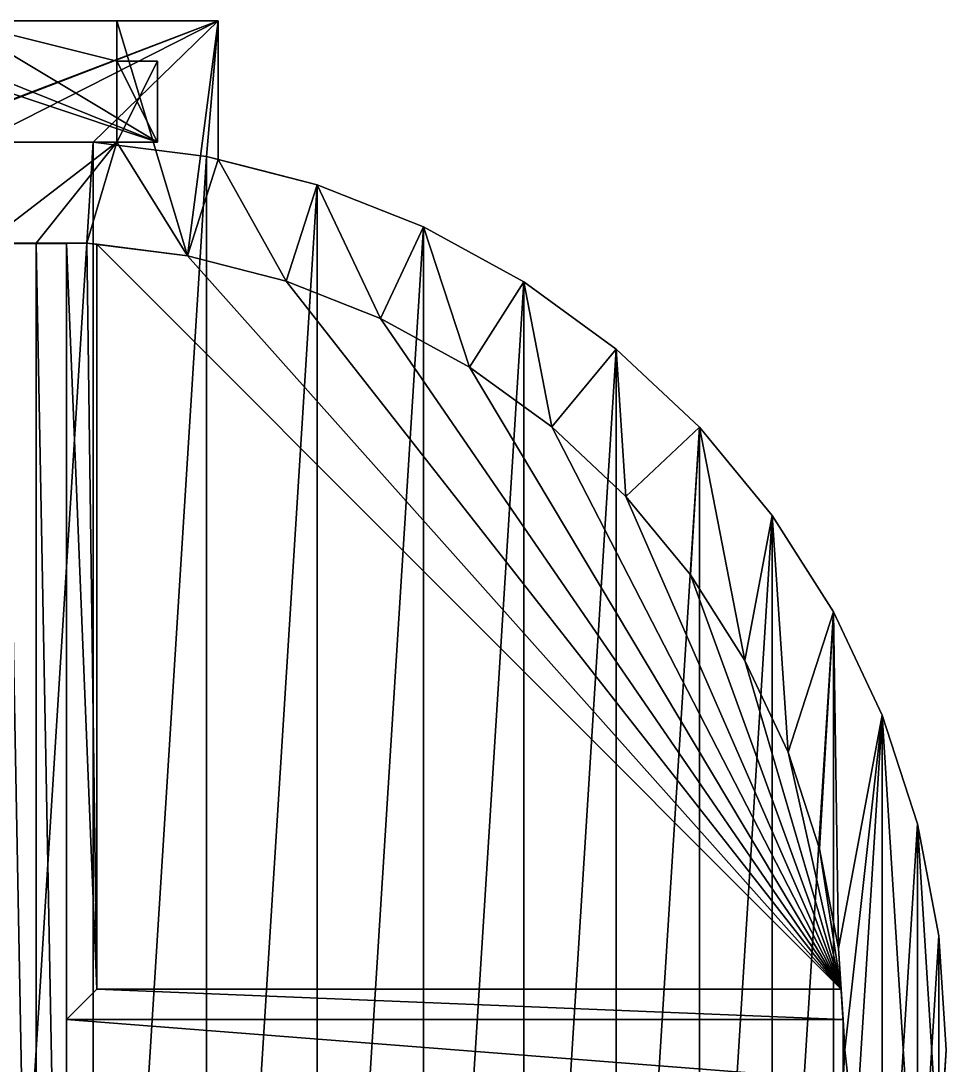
# Model space of a CAD drawing. Header units: millimetres. Extents: x -97 to 177, y -55 to 460.
# Drawn here: x 131.6 to 177.3, y 21.9 to 73.5 of the extents above; entities that cross this region are included whole.
import ezdxf

# ---------------------------------------------------------------- set-up
doc = ezdxf.new("R2010")
doc.units = ezdxf.units.MM
doc.header["$LTSCALE"] = 25.4
doc.layers.get('0').update_dxf_attribs({"true_color": 0xffffff})

msp = doc.modelspace()

# ---------------------------------------------------------------- linework, layer by layer
at = {"color": 0}
for p, q in [((141.33, 73.539, 42.53), (123.332, 73.539, 42.53)), ((141.33, 73.539, 42.53), (123.332, 73.539, 42.53)), ((128.33, 73.539, 44.53), (136.332, 73.539, 44.53)), ((128.33, 73.539, 44.53), (136.332, 73.539, 44.53)), ((141.33, 73.539, 48.53), (136.332, 73.539, 48.53)), ((136.332, 73.539, 48.53), (136.332, 67.539, 48.53)), ((136.332, 73.539, 44.53), (136.332, 73.539, 48.53)), ((141.33, 73.539, 48.53), (136.332, 73.539, 48.53)), ((136.332, 73.539, 44.53), (136.332, 71.539, 44.53)), ((136.332, 73.539, 44.53), (136.332, 71.539, 44.53)), ((136.332, 73.539, 48.53), (136.332, 67.539, 48.53)), ((136.332, 73.539, 44.53), (136.332, 73.539, 48.53)), ((141.33, 66.685, 48.53), (141.33, 73.539, 48.53)), ((141.33, 73.539, 48.53), (141.33, 73.539, 42.53)), ((141.33, 66.685, 42.53), (141.33, 73.539, 42.53)), ((141.33, 73.539, 48.53), (141.33, 73.539, 42.53)), ((141.33, 66.685, 48.53), (141.33, 73.539, 48.53)), ((141.33, 66.685, 42.53), (141.33, 73.539, 42.53)), ((138.33, 71.539, 44.53), (136.332, 71.539, 44.53)), ((136.332, 71.539, 47.03), (136.332, 67.539, 47.03)), ((138.33, 71.539, 47.03), (136.332, 71.539, 47.03)), ((136.332, 71.539, 44.53), (136.332, 71.539, 47.03)), ((138.33, 71.539, 44.53), (136.332, 71.539, 44.53)), ((138.33, 71.539, 47.03), (136.332, 71.539, 47.03)), ((136.332, 71.539, 44.53), (136.332, 71.539, 47.03)), ((136.332, 71.539, 47.03), (136.332, 67.539, 47.03)), ((138.33, 67.539, 44.53), (138.33, 71.539, 44.53)), ((138.33, 71.539, 47.03), (138.33, 67.539, 47.03)), ((138.33, 71.539, 44.53), (138.33, 71.539, 47.03)), ((138.33, 67.539, 44.53), (138.33, 71.539, 44.53)), ((138.33, 71.539, 47.03), (138.33, 67.539, 47.03)), ((138.33, 71.539, 44.53), (138.33, 71.539, 47.03)), ((138.33, 67.539, 44.53), (126.332, 67.539, 44.53)), ((138.33, 67.539, 44.53), (126.332, 67.539, 44.53)), ((136.332, 67.539, 48.53), (128.33, 67.539, 48.53)), ((136.332, 67.539, 48.53), (128.33, 67.539, 48.53)), ((129.506, 67.539), (135.156, 67.539)), ((129.506, 67.539, 42.53), (135.156, 67.539, 42.53)), ((129.506, 67.539), (135.156, 67.539)), ((129.506, 67.539, 42.53), (135.156, 67.539, 42.53)), ((135.156, 67.539), (140.764, 66.829)), ((135.156, 67.539, 42.53), (135.156, 67.539)), ((135.156, 67.539, 42.53), (135.156, 67.539)), ((140.764, 66.829, 42.53), (135.156, 67.539, 42.53)), ((135.156, 67.539), (140.764, 66.829)), ((140.764, 66.829, 42.53), (135.156, 67.539, 42.53)), ((136.332, 67.539, 48.53), (136.332, 67.539, 47.03)), ((136.332, 67.539, 47.03), (138.33, 67.539, 47.03)), ((136.332, 67.539, 47.03), (138.33, 67.539, 47.03)), ((136.332, 67.539, 48.53), (136.332, 67.539, 47.03)), ((138.33, 67.539, 47.03), (138.33, 67.539, 44.53)), ((138.33, 67.539, 47.03), (138.33, 67.539, 44.53)), ((140.764, 66.829), (146.238, 65.425)), ((140.764, 66.829, 42.53), (140.764, 66.829)), ((141.33, 66.685, 42.53), (140.764, 66.829, 42.53)), ((140.764, 66.829), (146.238, 65.425)), ((140.764, 66.829, 42.53), (140.764, 66.829)), ((143.5, 66.129, 24.264), (140.764, 66.829, 42.53)), ((143.5, 66.129, 24.264), (140.764, 66.829, 42.53)), ((141.33, 66.685, 42.53), (140.764, 66.829, 42.53)), ((146.238, 65.425, 48.53), (141.33, 66.685, 48.53)), ((141.33, 66.685, 48.53), (141.33, 66.685, 42.53)), ((146.238, 65.425, 48.53), (141.33, 66.685, 48.53)), ((141.33, 66.685, 42.53), (143.5, 66.129, 24.264)), ((141.33, 66.685, 48.53), (141.33, 66.685, 42.53)), ((141.33, 66.685, 42.53), (143.5, 66.129, 24.264)), ((151.492, 63.345, 48.53), (146.238, 65.425, 48.53)), ((146.238, 65.425), (151.492, 63.345)), ((146.238, 65.425), (151.492, 63.345)), ((146.238, 65.425), (146.238, 65.425, 48.53)), ((151.492, 63.345, 48.53), (146.238, 65.425, 48.53)), ((146.238, 65.425), (146.238, 65.425, 48.53)), ((156.442, 60.623, 48.53), (151.492, 63.345, 48.53)), ((151.492, 63.345), (156.442, 60.623)), ((151.492, 63.345, 48.53), (151.492, 63.345)), ((151.492, 63.345), (156.442, 60.623)), ((151.492, 63.345, 48.53), (151.492, 63.345)), ((156.442, 60.623, 48.53), (151.492, 63.345, 48.53)), ((129.82, 62.549, 48.53), (132.331, 62.549, 48.53)), ((129.82, 62.549, 48.53), (132.331, 62.549, 48.53)), ((132.331, 62.533, 13.53), (130.83, 62.533, 13.53)), ((132.331, 62.533, 13.53), (130.83, 62.533, 13.53)), ((132.331, 62.549, 48.53), (134.842, 62.549, 48.53)), ((132.331, 62.549, 48.53), (132.331, 62.533, 13.53)), ((132.331, 62.549, 48.53), (134.842, 62.549, 48.53)), ((132.331, 62.549, 48.53), (132.331, 62.533, 13.53)), ((133.832, 62.533, 13.53), (132.331, 62.533, 13.53)), ((133.832, 62.533, 13.53), (132.331, 62.533, 13.53)), ((133.832, 62.533, 15.03), (134.842, 62.549, 15.03)), ((133.832, 62.533, 15.03), (134.842, 62.549, 15.03)), ((133.832, 62.533, 15.03), (133.832, 24.127, 15.03)), ((133.832, 24.127, 13.53), (133.832, 62.533, 13.53)), ((133.832, 62.533, 15.03), (133.832, 24.127, 15.03)), ((133.832, 62.533, 15.03), (133.832, 62.533, 13.53)), ((133.832, 24.127, 13.53), (133.832, 62.533, 13.53)), ((133.832, 62.533, 15.03), (133.832, 62.533, 13.53)), ((134.842, 62.549, 48.53), (139.826, 61.919, 48.53)), ((134.842, 62.549, 15.03), (135.332, 62.487, 15.03)), ((134.842, 62.549, 48.53), (139.826, 61.919, 48.53)), ((134.842, 62.549, 48.53), (134.842, 62.549, 15.03)), ((134.842, 62.549, 15.03), (135.332, 62.487, 15.03)), ((134.842, 62.549, 48.53), (134.842, 62.549, 15.03)), ((135.332, 25.627, 15.03), (135.332, 62.487, 15.03)), ((135.332, 62.487, 15.03), (135.332, 62.487, 13.53)), ((135.332, 62.487, 13.53), (139.826, 61.919, 13.53)), ((135.332, 62.487, 13.53), (135.332, 25.627, 13.53)), ((135.332, 62.487, 15.03), (135.332, 62.487, 13.53)), ((135.332, 25.627, 15.03), (135.332, 62.487, 15.03)), ((135.332, 62.487, 13.53), (139.826, 61.919, 13.53)), ((135.332, 62.487, 13.53), (135.332, 25.627, 13.53)), ((139.826, 61.919, 48.53), (144.692, 60.669, 48.53)), ((139.826, 61.919, 13.53), (139.826, 61.919, 48.53)), ((144.692, 60.669, 13.53), (139.826, 61.919, 13.53)), ((139.826, 61.919, 48.53), (144.692, 60.669, 48.53)), ((139.826, 61.919, 13.53), (139.826, 61.919, 48.53)), ((144.692, 60.669, 13.53), (139.826, 61.919, 13.53)), ((144.692, 60.669, 48.53), (149.362, 58.821, 48.53)), ((144.692, 60.669, 13.53), (144.692, 60.669, 48.53)), ((144.692, 60.669, 13.53), (144.692, 60.669, 48.53)), ((149.362, 58.821, 13.53), (144.692, 60.669, 13.53)), ((144.692, 60.669, 48.53), (149.362, 58.821, 48.53)), ((149.362, 58.821, 13.53), (144.692, 60.669, 13.53)), ((161.016, 57.301, 48.53), (156.442, 60.623, 48.53)), ((156.442, 60.623), (161.016, 57.301)), ((156.442, 60.623), (156.442, 60.623, 48.53)), ((161.016, 57.301, 48.53), (156.442, 60.623, 48.53)), ((156.442, 60.623), (161.016, 57.301)), ((156.442, 60.623), (156.442, 60.623, 48.53)), ((149.362, 58.821, 48.53), (153.764, 56.401, 48.53)), ((149.362, 58.821, 13.53), (149.362, 58.821, 48.53)), ((149.362, 58.821, 13.53), (149.362, 58.821, 48.53)), ((153.764, 56.401, 13.53), (149.362, 58.821, 13.53)), ((149.362, 58.821, 48.53), (153.764, 56.401, 48.53)), ((153.764, 56.401, 13.53), (149.362, 58.821, 13.53)), ((165.136, 53.431, 48.53), (161.016, 57.301, 48.53)), ((161.016, 57.301), (165.136, 53.431)), ((161.016, 57.301, 48.53), (161.016, 57.301)), ((161.016, 57.301), (165.136, 53.431)), ((161.016, 57.301, 48.53), (161.016, 57.301)), ((165.136, 53.431, 48.53), (161.016, 57.301, 48.53)), ((153.764, 56.401, 48.53), (157.828, 53.449, 48.53)), ((153.764, 56.401, 48.53), (153.764, 56.401, 13.53)), ((157.828, 53.449, 13.53), (153.764, 56.401, 13.53)), ((153.764, 56.401, 48.53), (157.828, 53.449, 48.53)), ((153.764, 56.401, 48.53), (153.764, 56.401, 13.53)), ((157.828, 53.449, 13.53), (153.764, 56.401, 13.53)), ((157.828, 53.449, 48.53), (161.49, 50.009, 48.53)), ((157.828, 53.449, 48.53), (157.828, 53.449, 13.53)), ((161.49, 50.009, 13.53), (157.828, 53.449, 13.53)), ((157.828, 53.449, 48.53), (161.49, 50.009, 48.53)), ((157.828, 53.449, 48.53), (157.828, 53.449, 13.53)), ((161.49, 50.009, 13.53), (157.828, 53.449, 13.53)), ((168.736, 49.077, 48.53), (165.136, 53.431, 48.53)), ((165.136, 53.431), (168.736, 49.077)), ((165.136, 53.431), (165.136, 53.431, 48.53)), ((168.736, 49.077, 48.53), (165.136, 53.431, 48.53)), ((165.136, 53.431), (168.736, 49.077)), ((165.136, 53.431), (165.136, 53.431, 48.53)), ((161.49, 50.009, 48.53), (164.692, 46.139, 48.53)), ((161.49, 50.009, 13.53), (161.49, 50.009, 48.53)), ((164.692, 46.139, 13.53), (161.49, 50.009, 13.53)), ((161.49, 50.009, 48.53), (164.692, 46.139, 48.53)), ((161.49, 50.009, 13.53), (161.49, 50.009, 48.53)), ((164.692, 46.139, 13.53), (161.49, 50.009, 13.53)), ((171.766, 44.305, 48.53), (168.736, 49.077, 48.53)), ((168.736, 49.077), (171.766, 44.305)), ((168.736, 49.077, 48.53), (168.736, 49.077)), ((168.736, 49.077), (171.766, 44.305)), ((168.736, 49.077, 48.53), (168.736, 49.077)), ((171.766, 44.305, 48.53), (168.736, 49.077, 48.53)), ((164.692, 46.139, 48.53), (167.384, 41.897, 48.53)), ((164.692, 46.139, 13.53), (164.692, 46.139, 48.53)), ((167.384, 41.897, 13.53), (164.692, 46.139, 13.53)), ((164.692, 46.139, 48.53), (167.384, 41.897, 48.53)), ((164.692, 46.139, 13.53), (164.692, 46.139, 48.53)), ((167.384, 41.897, 13.53), (164.692, 46.139, 13.53)), ((174.17, 39.193, 48.53), (171.766, 44.305, 48.53)), ((171.766, 44.305), (174.17, 39.193)), ((171.766, 44.305), (171.766, 44.305, 48.53)), ((174.17, 39.193, 48.53), (171.766, 44.305, 48.53)), ((171.766, 44.305), (174.17, 39.193)), ((171.766, 44.305), (171.766, 44.305, 48.53)), ((167.384, 41.897, 48.53), (169.522, 37.353, 48.53)), ((167.384, 41.897, 13.53), (169.522, 37.353, 13.53)), ((167.384, 41.897, 48.53), (169.522, 37.353, 48.53)), ((167.384, 41.897, 48.53), (167.384, 41.897, 13.53)), ((167.384, 41.897, 48.53), (167.384, 41.897, 13.53)), ((167.384, 41.897, 13.53), (169.522, 37.353, 13.53)), ((175.916, 33.819, 48.53), (174.17, 39.193, 48.53)), ((174.17, 39.193), (175.916, 33.819)), ((174.17, 39.193, 48.53), (174.17, 39.193)), ((174.17, 39.193), (175.916, 33.819)), ((174.17, 39.193, 48.53), (174.17, 39.193)), ((175.916, 33.819, 48.53), (174.17, 39.193, 48.53)), ((169.522, 37.353, 48.53), (171.074, 32.575, 48.53)), ((169.522, 37.353, 13.53), (169.522, 37.353, 48.53)), ((171.074, 32.575, 13.53), (169.522, 37.353, 13.53)), ((169.522, 37.353, 48.53), (171.074, 32.575, 48.53)), ((169.522, 37.353, 13.53), (169.522, 37.353, 48.53)), ((171.074, 32.575, 13.53), (169.522, 37.353, 13.53)), ((176.976, 28.267, 48.53), (175.916, 33.819, 48.53)), ((175.916, 33.819), (176.976, 28.267)), ((175.916, 33.819), (175.916, 33.819, 48.53)), ((176.976, 28.267, 48.53), (175.916, 33.819, 48.53)), ((175.916, 33.819), (176.976, 28.267)), ((175.916, 33.819), (175.916, 33.819, 48.53)), ((171.074, 32.575, 48.53), (172.014, 27.641, 48.53)), ((171.074, 32.575, 13.53), (172.014, 27.641, 13.53)), ((171.074, 32.575, 48.53), (172.014, 27.641, 48.53)), ((171.074, 32.575, 48.53), (171.074, 32.575, 13.53)), ((171.074, 32.575, 48.53), (171.074, 32.575, 13.53)), ((171.074, 32.575, 13.53), (172.014, 27.641, 13.53)), ((177.33, 22.627, 48.53), (176.976, 28.267, 48.53)), ((176.976, 28.267), (177.33, 22.627)), ((176.976, 28.267), (176.976, 28.267, 48.53)), ((176.976, 28.267), (176.976, 28.267, 48.53)), ((177.33, 22.627, 48.53), (176.976, 28.267, 48.53)), ((176.976, 28.267), (177.33, 22.627)), ((172.014, 27.641, 48.53), (172.33, 22.627, 48.53)), ((172.014, 27.641, 48.53), (172.014, 27.641, 13.53)), ((172.014, 27.641, 13.53), (172.142, 25.627, 13.53)), ((172.014, 27.641, 48.53), (172.33, 22.627, 48.53)), ((172.014, 27.641, 48.53), (172.014, 27.641, 13.53)), ((172.014, 27.641, 13.53), (172.142, 25.627, 13.53)), ((172.142, 25.627, 15.03), (135.332, 25.627, 15.03)), ((135.332, 25.627, 15.03), (135.332, 25.627, 13.53)), ((172.142, 25.627, 15.03), (135.332, 25.627, 15.03)), ((135.332, 25.627, 13.53), (172.142, 25.627, 13.53)), ((135.332, 25.627, 15.03), (135.332, 25.627, 13.53)), ((135.332, 25.627, 13.53), (172.142, 25.627, 13.53)), ((172.142, 25.627, 15.03), (172.238, 24.127, 15.03)), ((172.142, 25.627, 13.53), (172.142, 25.627, 15.03)), ((172.142, 25.627, 13.53), (172.142, 25.627, 15.03)), ((172.142, 25.627, 15.03), (172.238, 24.127, 15.03)), ((133.832, 24.127, 15.03), (172.238, 24.127, 15.03)), ((133.832, 24.127, 13.53), (133.832, 24.127, 15.03)), ((133.832, 24.127, 15.03), (172.238, 24.127, 15.03)), ((133.832, 24.127, 13.53), (133.832, 24.127, 15.03)), ((172.238, 24.127, 13.53), (133.832, 24.127, 13.53)), ((172.238, 24.127, 13.53), (133.832, 24.127, 13.53)), ((172.238, 24.127, 15.03), (172.238, 24.127, 13.53)), ((172.238, 24.127, 13.53), (172.33, 22.627, 13.53)), ((172.238, 24.127, 15.03), (172.238, 24.127, 13.53)), ((172.238, 24.127, 13.53), (172.33, 22.627, 13.53)), ((172.33, 22.627, 48.53), (172.014, 17.615, 48.53)), ((172.33, 22.627, 48.53), (172.014, 17.615, 48.53)), ((172.33, 22.627, 13.53), (172.238, 21.127, 13.53)), ((172.33, 22.627, 13.53), (172.238, 21.127, 13.53)), ((172.33, 22.627, 13.53), (172.33, 22.627, 48.53)), ((172.33, 22.627, 13.53), (172.33, 22.627, 48.53)), ((176.976, 16.989, 48.53), (177.33, 22.627, 48.53)), ((177.33, 22.627), (176.976, 16.989)), ((176.976, 16.989, 48.53), (177.33, 22.627, 48.53)), ((177.33, 22.627), (176.976, 16.989)), ((177.33, 22.627), (177.33, 22.627, 48.53)), ((177.33, 22.627), (177.33, 22.627, 48.53))]:
    msp.add_line(p, q, dxfattribs=at)

# ---------------------------------------------------------------- meshes
mesh = msp.add_polyface(dxfattribs=at)
corners = [(151.238, -40.535, 48.53), (144.284, -27.535, 48.53), (144.284, -40.535, 48.53), (144.692, -15.415, 48.53), (149.362, -13.567, 48.53), (151.238, -18.189, 48.53), (153.764, -11.145, 48.53), (151.492, -18.091, 48.53), (156.442, -15.367, 48.53), (157.828, -8.193, 48.53), (161.016, -12.045, 48.53), (161.49, -4.755, 48.53), (165.136, -8.177, 48.53), (164.692, -0.883, 48.53), (167.384, 3.357, 48.53), (168.736, -3.823, 48.53), (169.522, 7.903, 48.53), (171.766, 0.949, 48.53), (171.074, 12.681, 48.53), (172.014, 17.615, 48.53), (174.17, 6.063, 48.53), (172.33, 22.627, 48.53), (144.692, 60.669, 48.53), (141.33, 66.685, 48.53), (139.826, 61.919, 48.53), (146.238, 65.425, 48.53), (149.362, 58.821, 48.53), (151.492, 63.345, 48.53), (153.764, 56.401, 48.53), (156.442, 60.623, 48.53), (157.828, 53.449, 48.53), (161.016, 57.301, 48.53), (161.49, 50.009, 48.53), (165.136, 53.431, 48.53), (164.692, 46.139, 48.53), (167.384, 41.897, 48.53), (168.736, 49.077, 48.53), (169.522, 37.353, 48.53), (171.766, 44.305, 48.53), (171.074, 32.575, 48.53), (172.014, 27.641, 48.53), (174.17, 39.193, 48.53), (175.916, 11.437, 48.53), (175.916, 33.819, 48.53), (176.976, 16.989, 48.53), (176.976, 28.267, 48.53), (177.33, 22.627, 48.53), (120.378, -40.535, 48.53), (113.424, -18.189, 48.53), (113.424, -40.535, 48.53), (115.3, -13.567, 48.53), (119.97, -15.415, 48.53), (120.378, -27.535, 48.53), (124.836, -16.663, 48.53), (129.82, -17.293, 48.53), (132.331, -17.293, 48.53), (134.842, -17.293, 48.53), (139.826, -16.663, 48.53), (129.82, 62.549, 48.53), (128.33, 67.539, 48.53), (124.836, 61.919, 48.53), (136.332, 67.539, 48.53), (132.331, 62.549, 48.53), (134.842, 62.549, 48.53), (136.332, 73.539, 48.53), (141.33, 73.539, 48.53), (92.332, 22.627, 48.53), (92.896, 44.305, 48.53), (90.492, 39.193, 48.53), (92.424, 24.127, 48.53), (92.646, 27.641, 48.53), (93.588, 32.575, 48.53), (95.926, 49.077, 48.53), (95.14, 37.353, 48.53), (97.28, 41.897, 48.53), (99.526, 53.431, 48.53), (99.972, 46.139, 48.53), (103.648, 57.301, 48.53), (103.172, 50.009, 48.53), (106.834, 53.449, 48.53), (108.218, 60.623, 48.53), (110.898, 56.401, 48.53), (113.17, 63.345, 48.53), (115.3, 58.821, 48.53), (118.424, 65.425, 48.53), (119.97, 60.669, 48.53), (123.332, 66.685, 48.53), (123.332, 73.539, 48.53), (128.33, 73.539, 48.53), (87.686, 16.989, 48.53), (87.686, 28.267, 48.53), (87.332, 22.627, 48.53), (88.744, 11.437, 48.53), (88.744, 33.819, 48.53), (90.492, 6.063, 48.53), (92.896, 0.949, 48.53), (92.424, 21.127, 48.53), (92.646, 17.615, 48.53), (93.588, 12.681, 48.53), (95.926, -3.823, 48.53), (95.14, 7.903, 48.53), (97.28, 3.357, 48.53), (99.526, -8.177, 48.53), (99.972, -0.883, 48.53), (103.648, -12.045, 48.53), (103.172, -4.755, 48.53), (106.834, -8.193, 48.53), (108.218, -15.367, 48.53), (110.898, -11.145, 48.53), (113.17, -18.091, 48.53)]
mesh.append_faces([[corners[k] for k in face] for face in [(0, 1, 2), (45, 44, 46), (47, 48, 49), (89, 90, 91)]], dxfattribs={"vtx0": -1, "color": 0})
mesh.append_faces([[corners[k] for k in face] for face in [(3, 0, 4), (4, 5, 6), (6, 8, 9), (9, 10, 11), (11, 12, 13), (13, 12, 14), (14, 15, 16), (16, 17, 18), (18, 17, 19), (19, 20, 21), (22, 23, 24), (23, 22, 25), (25, 26, 27), (27, 28, 29), (29, 30, 31), (31, 32, 33), (33, 35, 36), (36, 37, 38), (38, 40, 41), (41, 42, 43), (43, 44, 45), (50, 47, 51), (51, 52, 53), (53, 1, 54), (54, 1, 55), (55, 1, 56), (56, 1, 57), (57, 1, 3), (58, 59, 60), (59, 58, 61), (61, 24, 64), (64, 24, 65), (65, 24, 23), (67, 71, 72), (72, 74, 75), (75, 76, 77), (77, 79, 80), (80, 81, 82), (82, 83, 84), (84, 85, 86), (86, 60, 87), (87, 60, 88), (88, 60, 59), (90, 92, 93), (93, 94, 68), (66, 95, 96), (96, 95, 97), (97, 95, 98), (98, 99, 100), (100, 99, 101), (101, 102, 103), (103, 104, 105), (105, 104, 106), (106, 107, 108), (108, 109, 50)]], dxfattribs={"vtx0": -1, "vtx1": -1, "color": 0})
mesh.append_faces([[corners[k] for k in face] for face in [(1, 0, 3), (41, 21, 20), (48, 47, 50), (68, 95, 66)]], dxfattribs={"vtx0": -1, "vtx1": -1, "vtx2": -1, "color": 0})
mesh.append_faces([[corners[k] for k in face] for face in [(4, 0, 5), (6, 5, 7), (6, 7, 8), (9, 8, 10), (11, 10, 12), (14, 12, 15), (16, 15, 17), (19, 17, 20), (25, 22, 26), (27, 26, 28), (29, 28, 30), (31, 30, 32), (33, 32, 34), (33, 34, 35), (36, 35, 37), (38, 37, 39), (38, 39, 40), (41, 40, 21), (41, 20, 42), (43, 42, 44), (51, 47, 52), (53, 52, 1), (61, 58, 62), (61, 62, 63), (61, 63, 24), (66, 67, 68), (67, 66, 69), (67, 69, 70), (67, 70, 71), (72, 71, 73), (72, 73, 74), (75, 74, 76), (77, 76, 78), (77, 78, 79), (80, 79, 81), (82, 81, 83), (84, 83, 85), (86, 85, 60), (90, 89, 92), (93, 92, 94), (68, 94, 95), (98, 95, 99), (101, 99, 102), (103, 102, 104), (106, 104, 107), (108, 107, 109), (50, 109, 48)]], dxfattribs={"vtx0": -1, "vtx2": -1, "color": 0})
mesh = msp.add_polyface(dxfattribs=at)
corners = [(123.332, 73.539, 42.53), (128.33, 73.539, 44.53), (141.33, 73.539, 42.53), (123.332, 73.539, 48.53), (128.33, 73.539, 48.53), (136.332, 73.539, 44.53), (141.33, 73.539, 48.53), (136.332, 73.539, 48.53)]
mesh.append_faces([[corners[k] for k in face] for face in [(1, 3, 4), (6, 5, 7)]], dxfattribs={"vtx0": -1, "color": 0})
mesh.append_faces([[corners[k] for k in face] for face in [(0, 1, 2), (2, 5, 6), (5, 2, 1)]], dxfattribs={"vtx0": -1, "vtx1": -1, "color": 0})
mesh.append_faces([[corners[k] for k in face] for face in [(1, 0, 3)]], dxfattribs={"vtx0": -1, "vtx2": -1, "color": 0})
mesh = msp.add_polyface(dxfattribs=at)
corners = [(141.33, 73.539, 42.53), (123.332, 66.685, 42.53), (123.332, 73.539, 42.53), (123.898, 66.829, 42.53), (129.506, 67.539, 42.53), (135.156, 67.539, 42.53), (140.764, 66.829, 42.53), (141.33, 66.685, 42.53)]
mesh.append_faces([[corners[k] for k in face] for face in [(0, 1, 2), (6, 0, 7)]], dxfattribs={"vtx0": -1, "color": 0})
mesh.append_faces([[corners[k] for k in face] for face in [(1, 0, 3), (3, 0, 4), (4, 0, 5), (5, 0, 6)]], dxfattribs={"vtx0": -1, "vtx1": -1, "color": 0})
mesh = msp.add_polyface(dxfattribs=at)
corners = [(138.33, 67.539, 44.53), (126.332, 71.539, 44.53), (126.332, 67.539, 44.53), (128.33, 71.539, 44.53), (128.33, 73.539, 44.53), (136.332, 71.539, 44.53), (138.33, 71.539, 44.53), (136.332, 73.539, 44.53)]
mesh.append_faces([[corners[k] for k in face] for face in [(0, 1, 2), (5, 0, 6)]], dxfattribs={"vtx0": -1, "color": 0})
mesh.append_faces([[corners[k] for k in face] for face in [(1, 0, 3), (3, 0, 4)]], dxfattribs={"vtx0": -1, "vtx1": -1, "color": 0})
mesh.append_faces([[corners[k] for k in face] for face in [(4, 0, 5)]], dxfattribs={"vtx0": -1, "vtx1": -1, "vtx2": -1, "color": 0})
mesh.append_faces([[corners[k] for k in face] for face in [(7, 4, 5)]], dxfattribs={"vtx1": -1, "color": 0})
mesh = msp.add_polyface(dxfattribs=at)
corners = [(136.332, 73.539, 48.53), (136.332, 67.539, 47.03), (136.332, 67.539, 48.53), (136.332, 71.539, 47.03), (136.332, 71.539, 44.53), (136.332, 73.539, 44.53)]
mesh.append_faces([[corners[k] for k in face] for face in [(0, 1, 2), (4, 0, 5)]], dxfattribs={"vtx0": -1, "color": 0})
mesh.append_faces([[corners[k] for k in face] for face in [(1, 0, 3), (3, 0, 4)]], dxfattribs={"vtx0": -1, "vtx1": -1, "color": 0})
mesh = msp.add_polyface(dxfattribs=at)
corners = [(141.33, 73.539, 42.53), (141.33, 66.685, 48.53), (141.33, 66.685, 42.53), (141.33, 73.539, 48.53)]
mesh.append_faces([[corners[k] for k in face] for face in [(0, 1, 2), (1, 0, 3)]], dxfattribs={"vtx0": -1, "color": 0})
mesh = msp.add_polyface(dxfattribs=at)
corners = [(138.33, 71.539, 47.03), (136.332, 67.539, 47.03), (136.332, 71.539, 47.03), (138.33, 67.539, 47.03)]
mesh.append_faces([[corners[k] for k in face] for face in [(0, 1, 2), (1, 0, 3)]], dxfattribs={"vtx0": -1, "color": 0})
mesh = msp.add_polyface(dxfattribs=at)
corners = [(138.33, 71.539, 47.03), (136.332, 71.539, 44.53), (138.33, 71.539, 44.53), (136.332, 71.539, 47.03)]
mesh.append_faces([[corners[k] for k in face] for face in [(0, 1, 2), (1, 0, 3)]], dxfattribs={"vtx0": -1, "color": 0})
mesh = msp.add_polyface(dxfattribs=at)
corners = [(138.33, 71.539, 47.03), (138.33, 67.539, 44.53), (138.33, 67.539, 47.03), (138.33, 71.539, 44.53)]
mesh.append_faces([[corners[k] for k in face] for face in [(0, 1, 2), (1, 0, 3)]], dxfattribs={"vtx0": -1, "color": 0})
mesh = msp.add_polyface(dxfattribs=at)
corners = [(87.686, 28.267), (87.686, 16.989), (87.332, 22.627), (88.744, 33.819), (88.744, 11.437), (90.492, 39.193), (90.492, 6.063), (92.896, 44.305), (92.896, 0.949), (95.926, 49.077), (95.926, -3.823), (99.526, 53.431), (99.526, -8.177), (103.648, 57.301), (103.648, -12.045), (108.218, 60.623), (108.218, -15.367), (113.17, 63.345), (113.17, -18.091), (118.424, 65.425), (118.424, -20.171), (123.898, 66.829), (123.898, -21.575), (129.506, 67.539), (129.506, -22.283), (135.156, 67.539), (135.156, -22.283), (140.764, 66.829), (140.764, -21.575), (146.238, 65.425), (146.238, -20.171), (151.492, 63.345), (151.492, -18.091), (156.442, 60.623), (156.442, -15.367), (161.016, 57.301), (161.016, -12.045), (165.136, 53.431), (165.136, -8.177), (168.736, 49.077), (168.736, -3.823), (171.766, 44.305), (171.766, 0.949), (174.17, 39.193), (174.17, 6.063), (175.916, 33.819), (175.916, 11.437), (176.976, 28.267), (176.976, 16.989), (177.33, 22.627)]
mesh.append_faces([[corners[k] for k in face] for face in [(0, 1, 2), (48, 47, 49)]], dxfattribs={"vtx0": -1, "color": 0})
mesh.append_faces([[corners[k] for k in face] for face in [(1, 3, 4), (4, 5, 6), (6, 7, 8), (8, 9, 10), (10, 11, 12), (12, 13, 14), (14, 15, 16), (16, 17, 18), (18, 19, 20), (20, 21, 22), (22, 23, 24), (24, 25, 26), (26, 27, 28), (28, 29, 30), (30, 31, 32), (32, 33, 34), (34, 35, 36), (36, 37, 38), (38, 39, 40), (40, 41, 42), (42, 43, 44), (44, 45, 46), (46, 47, 48)]], dxfattribs={"vtx0": -1, "vtx1": -1, "color": 0})
mesh.append_faces([[corners[k] for k in face] for face in [(1, 0, 3), (4, 3, 5), (6, 5, 7), (8, 7, 9), (10, 9, 11), (12, 11, 13), (14, 13, 15), (16, 15, 17), (18, 17, 19), (20, 19, 21), (22, 21, 23), (24, 23, 25), (26, 25, 27), (28, 27, 29), (30, 29, 31), (32, 31, 33), (34, 33, 35), (36, 35, 37), (38, 37, 39), (40, 39, 41), (42, 41, 43), (44, 43, 45), (46, 45, 47)]], dxfattribs={"vtx0": -1, "vtx2": -1, "color": 0})
mesh = msp.add_polyface(dxfattribs=at)
corners = [(128.33, 67.539, 48.53), (136.332, 67.539, 47.03), (128.33, 67.539, 47.03), (136.332, 67.539, 48.53), (126.332, 67.539, 47.03), (138.33, 67.539, 44.53), (126.332, 67.539, 44.53), (138.33, 67.539, 47.03)]
mesh.append_faces([[corners[k] for k in face] for face in [(1, 0, 3), (4, 5, 6)]], dxfattribs={"vtx0": -1, "color": 0})
mesh.append_faces([[corners[k] for k in face] for face in [(0, 1, 2), (5, 4, 7), (7, 2, 1)]], dxfattribs={"vtx0": -1, "vtx1": -1, "color": 0})
mesh.append_faces([[corners[k] for k in face] for face in [(7, 4, 2)]], dxfattribs={"vtx0": -1, "vtx2": -1, "color": 0})
mesh = msp.add_polyface(dxfattribs=at)
corners = [(129.506, 67.539, 42.53), (135.156, 67.539), (129.506, 67.539), (135.156, 67.539, 42.53)]
mesh.append_faces([[corners[k] for k in face] for face in [(0, 1, 2), (1, 0, 3)]], dxfattribs={"vtx0": -1, "color": 0})
mesh = msp.add_polyface(dxfattribs=at)
corners = [(135.156, 67.539, 42.53), (140.764, 66.829), (135.156, 67.539), (140.764, 66.829, 42.53)]
mesh.append_faces([[corners[k] for k in face] for face in [(0, 1, 2), (1, 0, 3)]], dxfattribs={"vtx0": -1, "color": 0})
mesh = msp.add_polyface(dxfattribs=at)
corners = [(140.764, 66.829, 42.53), (146.238, 65.425), (140.764, 66.829), (143.5, 66.129, 24.264), (146.238, 65.425, 48.53), (141.33, 66.685, 42.53), (141.33, 66.685, 48.53)]
mesh.append_faces([[corners[k] for k in face] for face in [(0, 1, 2), (4, 5, 6)]], dxfattribs={"vtx0": -1, "color": 0})
mesh.append_faces([[corners[k] for k in face] for face in [(1, 0, 3), (3, 4, 1), (4, 3, 5)]], dxfattribs={"vtx0": -1, "vtx2": -1, "color": 0})
mesh = msp.add_polyface(dxfattribs=at)
corners = [(141.33, 66.685, 42.53), (143.5, 66.129, 24.264), (140.764, 66.829, 42.53)]
mesh.append_faces([[corners[k] for k in face] for face in [(0, 1, 2)]], dxfattribs={"color": 0})
mesh = msp.add_polyface(dxfattribs=at)
corners = [(146.238, 65.425, 48.53), (151.492, 63.345), (146.238, 65.425), (151.492, 63.345, 48.53)]
mesh.append_faces([[corners[k] for k in face] for face in [(0, 1, 2), (1, 0, 3)]], dxfattribs={"vtx0": -1, "color": 0})
mesh = msp.add_polyface(dxfattribs=at)
corners = [(151.492, 63.345, 48.53), (156.442, 60.623), (151.492, 63.345), (156.442, 60.623, 48.53)]
mesh.append_faces([[corners[k] for k in face] for face in [(0, 1, 2), (1, 0, 3)]], dxfattribs={"vtx0": -1, "color": 0})
mesh = msp.add_polyface(dxfattribs=at)
corners = [(172.238, 21.127, 13.53), (133.832, 24.127, 13.53), (133.832, 21.127, 13.53), (172.238, 24.127, 13.53), (172.33, 22.627, 13.53), (132.331, -17.279, 13.53), (130.83, 21.127, 13.53), (130.83, -17.279, 13.53), (130.83, 24.127, 13.53), (130.83, 62.533, 13.53), (132.331, 62.533, 13.53), (133.832, -17.279, 13.53), (133.832, 62.533, 13.53), (92.424, 21.127, 13.53), (92.424, 24.127, 13.53), (92.332, 22.627, 13.53)]
mesh.append_faces([[corners[k] for k in face] for face in [(3, 0, 4), (5, 6, 7), (13, 14, 15)]], dxfattribs={"vtx0": -1, "color": 0})
mesh.append_faces([[corners[k] for k in face] for face in [(0, 1, 2), (1, 0, 3), (8, 5, 9), (9, 5, 10), (10, 11, 12), (12, 2, 1), (14, 6, 8)]], dxfattribs={"vtx0": -1, "vtx1": -1, "color": 0})
mesh.append_faces([[corners[k] for k in face] for face in [(6, 5, 8)]], dxfattribs={"vtx0": -1, "vtx1": -1, "vtx2": -1, "color": 0})
mesh.append_faces([[corners[k] for k in face] for face in [(10, 5, 11), (12, 11, 2), (14, 13, 6)]], dxfattribs={"vtx0": -1, "vtx2": -1, "color": 0})
mesh = msp.add_polyface(dxfattribs=at)
corners = [(132.331, 62.549, 48.53), (130.83, 62.533, 13.53), (132.331, 62.533, 13.53), (130.83, 62.533, 15.03), (129.82, 62.549, 15.03), (129.82, 62.549, 48.53)]
mesh.append_faces([[corners[k] for k in face] for face in [(0, 1, 2), (4, 0, 5)]], dxfattribs={"vtx0": -1, "color": 0})
mesh.append_faces([[corners[k] for k in face] for face in [(1, 0, 3), (3, 0, 4)]], dxfattribs={"vtx0": -1, "vtx1": -1, "color": 0})
mesh = msp.add_polyface(dxfattribs=at)
corners = [(134.842, 62.549, 48.53), (133.832, 62.533, 15.03), (134.842, 62.549, 15.03), (132.331, 62.533, 13.53), (133.832, 62.533, 13.53), (132.331, 62.549, 48.53)]
mesh.append_faces([[corners[k] for k in face] for face in [(0, 1, 2), (1, 3, 4)]], dxfattribs={"vtx0": -1, "color": 0})
mesh.append_faces([[corners[k] for k in face] for face in [(3, 1, 5), (5, 1, 0)]], dxfattribs={"vtx0": -1, "vtx1": -1, "color": 0})
mesh = msp.add_polyface(dxfattribs=at)
corners = [(133.832, 24.127, 15.03), (135.332, 25.627, 15.03), (133.832, 62.533, 15.03), (172.238, 24.127, 15.03), (134.842, 62.549, 15.03), (172.142, 25.627, 15.03), (135.332, 62.487, 15.03)]
mesh.append_faces([[corners[k] for k in face] for face in [(1, 3, 5)]], dxfattribs={"vtx0": -1, "color": 0})
mesh.append_faces([[corners[k] for k in face] for face in [(0, 1, 2), (2, 1, 4)]], dxfattribs={"vtx0": -1, "vtx1": -1, "color": 0})
mesh.append_faces([[corners[k] for k in face] for face in [(1, 0, 3)]], dxfattribs={"vtx0": -1, "vtx2": -1, "color": 0})
mesh.append_faces([[corners[k] for k in face] for face in [(6, 4, 1)]], dxfattribs={"vtx1": -1, "color": 0})
mesh = msp.add_polyface(dxfattribs=at)
corners = [(133.832, 62.533, 15.03), (133.832, 24.127, 13.53), (133.832, 24.127, 15.03), (133.832, 62.533, 13.53)]
mesh.append_faces([[corners[k] for k in face] for face in [(0, 1, 2), (1, 0, 3)]], dxfattribs={"vtx0": -1, "color": 0})
mesh = msp.add_polyface(dxfattribs=at)
corners = [(139.826, 61.919, 48.53), (135.332, 62.487, 13.53), (139.826, 61.919, 13.53), (135.332, 62.487, 15.03), (134.842, 62.549, 15.03), (134.842, 62.549, 48.53)]
mesh.append_faces([[corners[k] for k in face] for face in [(0, 1, 2), (4, 0, 5)]], dxfattribs={"vtx0": -1, "color": 0})
mesh.append_faces([[corners[k] for k in face] for face in [(1, 0, 3), (3, 0, 4)]], dxfattribs={"vtx0": -1, "vtx1": -1, "color": 0})
mesh = msp.add_polyface(dxfattribs=at)
corners = [(135.332, 62.487, 13.53), (135.332, 25.627, 15.03), (135.332, 25.627, 13.53), (135.332, 62.487, 15.03)]
mesh.append_faces([[corners[k] for k in face] for face in [(0, 1, 2), (1, 0, 3)]], dxfattribs={"vtx0": -1, "color": 0})
mesh = msp.add_polyface(dxfattribs=at)
corners = [(172.142, 25.627, 13.53), (135.332, 62.487, 13.53), (135.332, 25.627, 13.53), (139.826, 61.919, 13.53), (144.692, 60.669, 13.53), (149.362, 58.821, 13.53), (153.764, 56.401, 13.53), (157.828, 53.449, 13.53), (161.49, 50.009, 13.53), (164.692, 46.139, 13.53), (167.384, 41.897, 13.53), (169.522, 37.353, 13.53), (171.074, 32.575, 13.53), (172.014, 27.641, 13.53)]
mesh.append_faces([[corners[k] for k in face] for face in [(0, 1, 2), (12, 0, 13)]], dxfattribs={"vtx0": -1, "color": 0})
mesh.append_faces([[corners[k] for k in face] for face in [(1, 0, 3), (3, 0, 4), (4, 0, 5), (5, 0, 6), (6, 0, 7), (7, 0, 8), (8, 0, 9), (9, 0, 10), (10, 0, 11), (11, 0, 12)]], dxfattribs={"vtx0": -1, "vtx1": -1, "color": 0})
mesh = msp.add_polyface(dxfattribs=at)
corners = [(144.692, 60.669, 48.53), (139.826, 61.919, 13.53), (144.692, 60.669, 13.53), (139.826, 61.919, 48.53)]
mesh.append_faces([[corners[k] for k in face] for face in [(0, 1, 2), (1, 0, 3)]], dxfattribs={"vtx0": -1, "color": 0})
mesh = msp.add_polyface(dxfattribs=at)
corners = [(149.362, 58.821, 48.53), (144.692, 60.669, 13.53), (149.362, 58.821, 13.53), (144.692, 60.669, 48.53)]
mesh.append_faces([[corners[k] for k in face] for face in [(0, 1, 2), (1, 0, 3)]], dxfattribs={"vtx0": -1, "color": 0})
mesh = msp.add_polyface(dxfattribs=at)
corners = [(156.442, 60.623, 48.53), (161.016, 57.301), (156.442, 60.623), (161.016, 57.301, 48.53)]
mesh.append_faces([[corners[k] for k in face] for face in [(0, 1, 2), (1, 0, 3)]], dxfattribs={"vtx0": -1, "color": 0})
mesh = msp.add_polyface(dxfattribs=at)
corners = [(153.764, 56.401, 48.53), (149.362, 58.821, 13.53), (153.764, 56.401, 13.53), (149.362, 58.821, 48.53)]
mesh.append_faces([[corners[k] for k in face] for face in [(0, 1, 2), (1, 0, 3)]], dxfattribs={"vtx0": -1, "color": 0})
mesh = msp.add_polyface(dxfattribs=at)
corners = [(161.016, 57.301, 48.53), (165.136, 53.431), (161.016, 57.301), (165.136, 53.431, 48.53)]
mesh.append_faces([[corners[k] for k in face] for face in [(0, 1, 2), (1, 0, 3)]], dxfattribs={"vtx0": -1, "color": 0})
mesh = msp.add_polyface(dxfattribs=at)
corners = [(157.828, 53.449, 48.53), (153.764, 56.401, 13.53), (157.828, 53.449, 13.53), (153.764, 56.401, 48.53)]
mesh.append_faces([[corners[k] for k in face] for face in [(0, 1, 2), (1, 0, 3)]], dxfattribs={"vtx0": -1, "color": 0})
mesh = msp.add_polyface(dxfattribs=at)
corners = [(161.49, 50.009, 48.53), (157.828, 53.449, 13.53), (161.49, 50.009, 13.53), (157.828, 53.449, 48.53)]
mesh.append_faces([[corners[k] for k in face] for face in [(0, 1, 2), (1, 0, 3)]], dxfattribs={"vtx0": -1, "color": 0})
mesh = msp.add_polyface(dxfattribs=at)
corners = [(165.136, 53.431), (168.736, 49.077, 48.53), (168.736, 49.077), (165.136, 53.431, 48.53)]
mesh.append_faces([[corners[k] for k in face] for face in [(0, 1, 2), (1, 0, 3)]], dxfattribs={"vtx0": -1, "color": 0})
mesh = msp.add_polyface(dxfattribs=at)
corners = [(161.49, 50.009, 48.53), (164.692, 46.139, 13.53), (164.692, 46.139, 48.53), (161.49, 50.009, 13.53)]
mesh.append_faces([[corners[k] for k in face] for face in [(0, 1, 2), (1, 0, 3)]], dxfattribs={"vtx0": -1, "color": 0})
mesh = msp.add_polyface(dxfattribs=at)
corners = [(168.736, 49.077), (171.766, 44.305, 48.53), (171.766, 44.305), (168.736, 49.077, 48.53)]
mesh.append_faces([[corners[k] for k in face] for face in [(0, 1, 2), (1, 0, 3)]], dxfattribs={"vtx0": -1, "color": 0})
mesh = msp.add_polyface(dxfattribs=at)
corners = [(164.692, 46.139, 48.53), (167.384, 41.897, 13.53), (167.384, 41.897, 48.53), (164.692, 46.139, 13.53)]
mesh.append_faces([[corners[k] for k in face] for face in [(0, 1, 2), (1, 0, 3)]], dxfattribs={"vtx0": -1, "color": 0})
mesh = msp.add_polyface(dxfattribs=at)
corners = [(171.766, 44.305), (174.17, 39.193, 48.53), (174.17, 39.193), (171.766, 44.305, 48.53)]
mesh.append_faces([[corners[k] for k in face] for face in [(0, 1, 2), (1, 0, 3)]], dxfattribs={"vtx0": -1, "color": 0})
mesh = msp.add_polyface(dxfattribs=at)
corners = [(167.384, 41.897, 48.53), (169.522, 37.353, 13.53), (169.522, 37.353, 48.53), (167.384, 41.897, 13.53)]
mesh.append_faces([[corners[k] for k in face] for face in [(0, 1, 2), (1, 0, 3)]], dxfattribs={"vtx0": -1, "color": 0})
mesh = msp.add_polyface(dxfattribs=at)
corners = [(174.17, 39.193), (175.916, 33.819, 48.53), (175.916, 33.819), (174.17, 39.193, 48.53)]
mesh.append_faces([[corners[k] for k in face] for face in [(0, 1, 2), (1, 0, 3)]], dxfattribs={"vtx0": -1, "color": 0})
mesh = msp.add_polyface(dxfattribs=at)
corners = [(169.522, 37.353, 48.53), (171.074, 32.575, 13.53), (171.074, 32.575, 48.53), (169.522, 37.353, 13.53)]
mesh.append_faces([[corners[k] for k in face] for face in [(0, 1, 2), (1, 0, 3)]], dxfattribs={"vtx0": -1, "color": 0})
mesh = msp.add_polyface(dxfattribs=at)
corners = [(175.916, 33.819), (176.976, 28.267, 48.53), (176.976, 28.267), (175.916, 33.819, 48.53)]
mesh.append_faces([[corners[k] for k in face] for face in [(0, 1, 2), (1, 0, 3)]], dxfattribs={"vtx0": -1, "color": 0})
mesh = msp.add_polyface(dxfattribs=at)
corners = [(171.074, 32.575, 48.53), (172.014, 27.641, 13.53), (172.014, 27.641, 48.53), (171.074, 32.575, 13.53)]
mesh.append_faces([[corners[k] for k in face] for face in [(0, 1, 2), (1, 0, 3)]], dxfattribs={"vtx0": -1, "color": 0})
mesh = msp.add_polyface(dxfattribs=at)
corners = [(176.976, 28.267), (177.33, 22.627, 48.53), (177.33, 22.627), (176.976, 28.267, 48.53)]
mesh.append_faces([[corners[k] for k in face] for face in [(0, 1, 2), (1, 0, 3)]], dxfattribs={"vtx0": -1, "color": 0})
mesh = msp.add_polyface(dxfattribs=at)
corners = [(172.014, 27.641, 48.53), (172.33, 22.627, 13.53), (172.33, 22.627, 48.53), (172.238, 24.127, 15.03), (172.142, 25.627, 15.03), (172.142, 25.627, 13.53), (172.014, 27.641, 13.53), (172.238, 24.127, 13.53)]
mesh.append_faces([[corners[k] for k in face] for face in [(0, 1, 2), (5, 0, 6)]], dxfattribs={"vtx0": -1, "color": 0})
mesh.append_faces([[corners[k] for k in face] for face in [(3, 0, 4), (4, 0, 5)]], dxfattribs={"vtx0": -1, "vtx1": -1, "color": 0})
mesh.append_faces([[corners[k] for k in face] for face in [(1, 0, 3)]], dxfattribs={"vtx0": -1, "vtx1": -1, "vtx2": -1, "color": 0})
mesh.append_faces([[corners[k] for k in face] for face in [(7, 1, 3)]], dxfattribs={"vtx1": -1, "color": 0})
mesh = msp.add_polyface(dxfattribs=at)
corners = [(135.332, 25.627, 15.03), (172.142, 25.627, 13.53), (135.332, 25.627, 13.53), (172.142, 25.627, 15.03)]
mesh.append_faces([[corners[k] for k in face] for face in [(0, 1, 2), (1, 0, 3)]], dxfattribs={"vtx0": -1, "color": 0})
mesh = msp.add_polyface(dxfattribs=at)
corners = [(172.238, 24.127, 15.03), (133.832, 24.127, 13.53), (172.238, 24.127, 13.53), (133.832, 24.127, 15.03)]
mesh.append_faces([[corners[k] for k in face] for face in [(0, 1, 2), (1, 0, 3)]], dxfattribs={"vtx0": -1, "color": 0})
mesh = msp.add_polyface(dxfattribs=at)
corners = [(172.33, 22.627, 48.53), (172.014, 17.615, 13.53), (172.014, 17.615, 48.53), (172.142, 19.627, 15.03), (172.238, 21.127, 15.03), (172.238, 21.127, 13.53), (172.33, 22.627, 13.53), (172.142, 19.627, 13.53)]
mesh.append_faces([[corners[k] for k in face] for face in [(0, 1, 2), (5, 0, 6)]], dxfattribs={"vtx0": -1, "color": 0})
mesh.append_faces([[corners[k] for k in face] for face in [(3, 0, 4), (4, 0, 5)]], dxfattribs={"vtx0": -1, "vtx1": -1, "color": 0})
mesh.append_faces([[corners[k] for k in face] for face in [(1, 0, 3)]], dxfattribs={"vtx0": -1, "vtx1": -1, "vtx2": -1, "color": 0})
mesh.append_faces([[corners[k] for k in face] for face in [(7, 1, 3)]], dxfattribs={"vtx1": -1, "color": 0})
mesh = msp.add_polyface(dxfattribs=at)
corners = [(177.33, 22.627), (176.976, 16.989, 48.53), (176.976, 16.989), (177.33, 22.627, 48.53)]
mesh.append_faces([[corners[k] for k in face] for face in [(0, 1, 2), (1, 0, 3)]], dxfattribs={"vtx0": -1, "color": 0})

doc.saveas('drawing.dxf')
